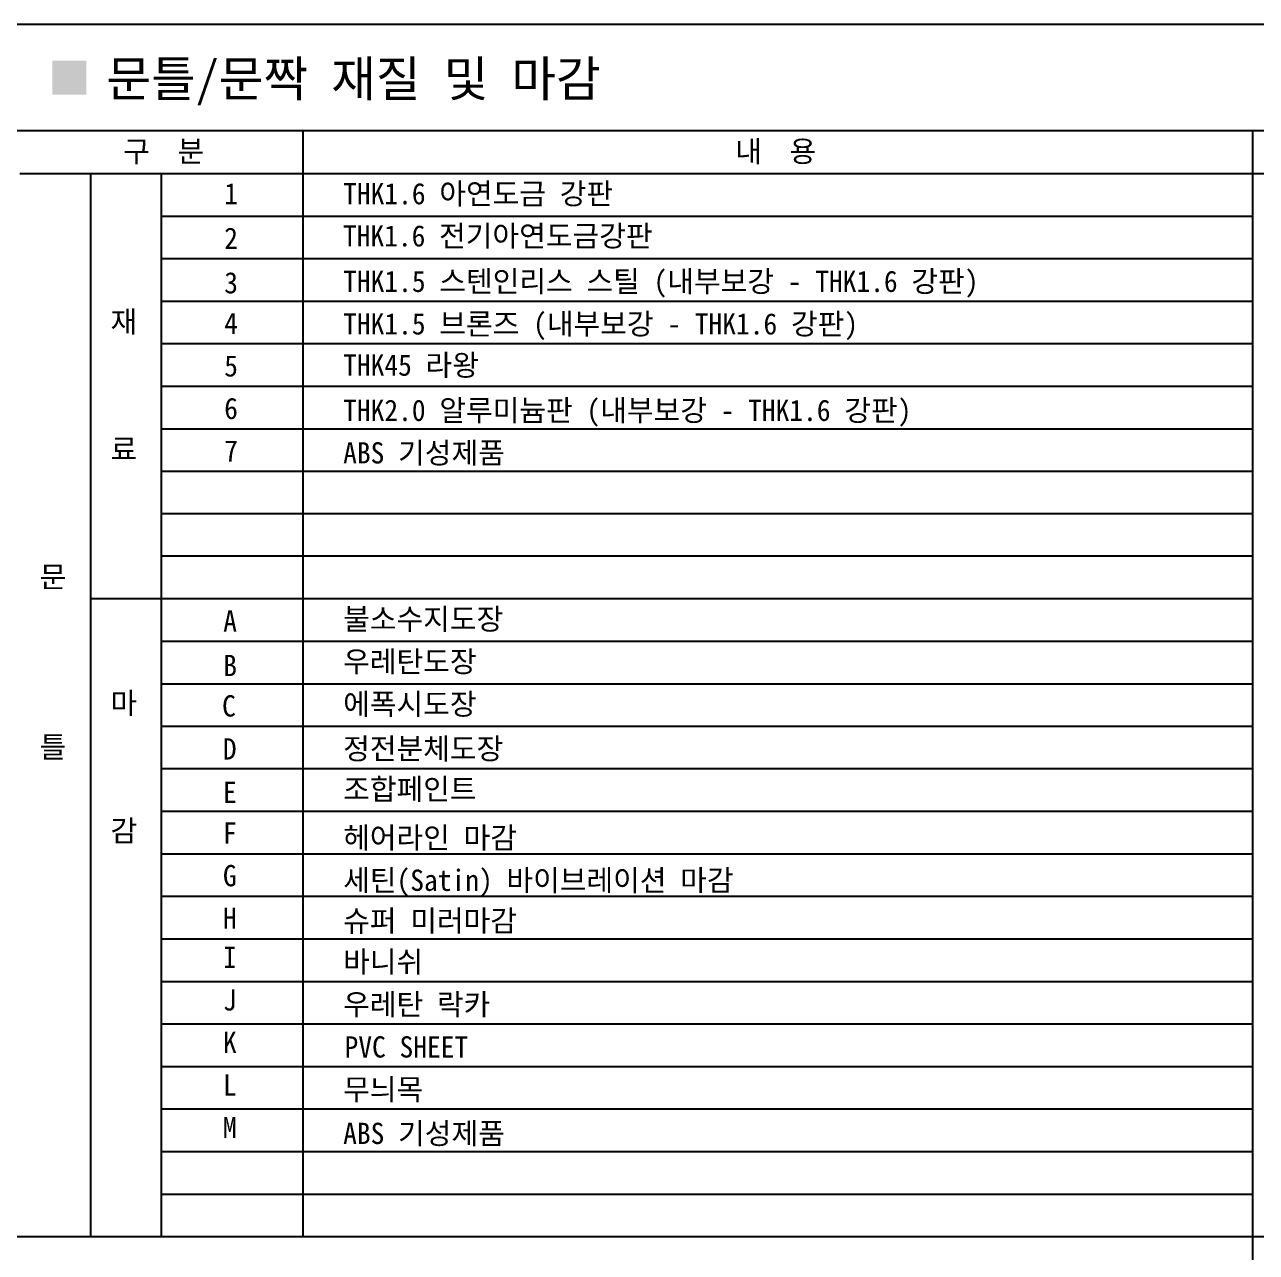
# Model space of a CAD drawing. Header units: millimetres. Extents: x 3752 to 81841, y 4485 to 53170.
# Drawn here: x 41507 to 57868, y 35566 to 51867 of the extents above; entities that cross this region are included whole.
import ezdxf
from ezdxf.enums import TextEntityAlignment as Align

# ---------------------------------------------------------------- set-up
doc = ezdxf.new("R2010")
doc.units = ezdxf.units.MM
doc.header["$LTSCALE"] = 50
for name, color, linetype in [('A-XXXX-SYMB', 7, 'Continuous'), ('A-XXXX-TABL', 7, 'Continuous'), ('A-XXXX-TXT2', 3, 'Continuous')]:
    doc.layers.add(name, color=color, linetype=linetype)
doc.styles.add('돋움체', font='')
doc.styles.get('돋움체').set_extended_font_data('DotumChe')

msp = doc.modelspace()

# ---------------------------------------------------------------- linework, layer by layer
at = {"layer": 'A-XXXX-SYMB'}
msp.add_solid([(41874.9, 51387.3), (42326.7, 51387.3), (41874.9, 50935.5), (42326.7, 50935.5)], dxfattribs=at)
at = {"layer": 'A-XXXX-TABL', "color": 3}
for p, q in [((74202.3, 51867.4), (3794, 51867.4)), ((74202.3, 50455.5), (23090.4, 50455.5)), ((45208.2, 35771.4), (45208.2, 50455.5)), ((57822.7, 4485.2), (57822.7, 50455.5)), ((42384.3, 35771.4), (42384.3, 49890.7)), ((43325.6, 35771.4), (43325.6, 49890.7)), ((74202.3, 35771.4), (3794, 35771.4))]:
    msp.add_line(p, q, dxfattribs=at)
at = {"layer": 'A-XXXX-TABL'}
for p, q in [((41443, 49890.7), (74202.3, 49890.7)), ((43325.6, 49325.9), (57822.7, 49325.9)), ((43325.6, 48761.1), (57822.7, 48761.1)), ((43325.6, 48196.4), (57822.7, 48196.4)), ((43325.6, 47631.6), (57822.7, 47631.6)), ((43325.6, 47066.8), (57822.7, 47066.8)), ((43325.6, 46502), (57822.7, 46502)), ((43325.6, 45937.3), (57822.7, 45937.3)), ((57822.7, 45372.5), (43325.6, 45372.5)), ((57822.7, 44807.7), (43325.6, 44807.7)), ((57822.7, 44243), (42384.3, 44243)), ((57822.7, 43678.2), (43325.6, 43678.2)), ((43325.6, 43113.4), (57822.7, 43113.4)), ((57822.7, 42548.6), (43325.6, 42548.6)), ((57822.7, 41983.9), (43325.6, 41983.9)), ((57822.7, 41419.1), (43325.6, 41419.1)), ((57822.7, 40854.3), (43325.6, 40854.3)), ((57822.7, 40289.5), (43325.6, 40289.5)), ((57822.7, 39724.8), (43325.6, 39724.8)), ((43325.6, 39160), (57822.7, 39160)), ((57822.7, 38595.2), (43325.6, 38595.2)), ((57822.7, 38030.4), (43325.6, 38030.4)), ((57822.7, 37465.7), (43325.6, 37465.7)), ((57822.7, 36900.9), (43325.6, 36900.9)), ((57822.7, 36336.1), (43325.6, 36336.1))]:
    msp.add_line(p, q, dxfattribs=at)

# ---------------------------------------------------------------- texts
at = {"layer": 'A-XXXX-TXT2', "style": '돋움체'}
for s, height, p in [('문틀/문짝 재질 및 마감', 473.16, (42592.3, 50912.6)), ('1', 282.4, (44158.1, 49481.9)), ('THK1.6 아연도금 강판', 282.386, (45738, 49481.9)), ('2', 282.4, (44158.1, 48890.4)), ('THK1.6 전기아연도금강판', 282.386, (45735.1, 48921.6)), ('THK1.5 스텐인리스 스틸 (내부보강 - THK1.6 강판)', 282.386, (45738, 48318)), ('3', 282.4, (44158.1, 48299)), ('재', 282.4, (42648.1, 47783)), ('4', 282.4, (44158.1, 47760.1)), ('THK1.5 브론즈 (내부보강 - THK1.6 강판)', 282.386, (45738, 47753.2)), ('5', 282.4, (44158.1, 47195.3)), ('THK45 라왕', 282.39, (45738, 47205.6)), ('6', 282.4, (44158.1, 46630.5)), ('THK2.0 알루미늄판 (내부보강 - THK1.6 강판)', 282.386, (45738, 46605.1)), ('료', 282.4, (42648.1, 46088.7)), ('7', 282.4, (44158.1, 46065.8)), ('ABS 기성제품', 282.39, (45738, 46040.3)), ('문', 282.4, (41706.8, 44394.3)), ('A', 282.4, (44144.8, 43807.9)), ('불소수지도장', 282.39, (45738, 43834.1)), ('우레탄도장', 282.39, (45738, 43269.4)), ('B', 282.4, (44144.8, 43216.5)), ('마', 282.4, (42648.1, 42718.1)), ('C', 282.4, (44129.3, 42680.3)), ('에폭시도장', 282.39, (45738, 42704.6)), ('틀', 282.4, (41706.8, 42135.3)), ('D', 282.4, (44140.2, 42109.5)), ('정전분체도장', 282.39, (45738, 42113.1)), ('조합페인트', 282.39, (45738, 41575)), ('E', 282.4, (44141.3, 41531.9)), ('감', 282.4, (42648.1, 41023.8)), ('F', 282.4, (44141.3, 40991.4)), ('헤어라인 마감', 282.39, (45738, 40930.2)), ('G', 282.4, (44141.3, 40426.7)), ('세틴(Satin) 바이브레이션 마감', 282.386, (45738, 40365.5)), ('H', 282.4, (44141.3, 39861.9)), ('슈퍼 미러마감', 282.39, (45738, 39827.4)), ('I', 282.4, (44141.3, 39341.8)), ('바니쉬', 282.39, (45738, 39282.1)), ('J', 282.4, (44141.3, 38777)), ('우레탄 락카', 282.39, (45738, 38717.3)), ('K', 282.4, (44141.3, 38212.2)), ('PVC SHEET', 282.39, (45756.5, 38152.5)), ('L', 282.4, (44141.3, 37647.4)), ('무늬목', 282.39, (45738, 37587.8)), ('M', 282.4, (44141.3, 37082.7)), ('ABS 기성제품', 282.39, (45738, 37004))]:
    msp.add_text(s, height=height, dxfattribs=at).set_placement(p)
for s, p in [('구  분', (43354.1, 50044.5)), ('내  용', (51483, 50044.5))]:
    msp.add_text(s, height=282.39, dxfattribs=at).set_placement(p, align=Align.CENTER)

doc.saveas('drawing.dxf')
